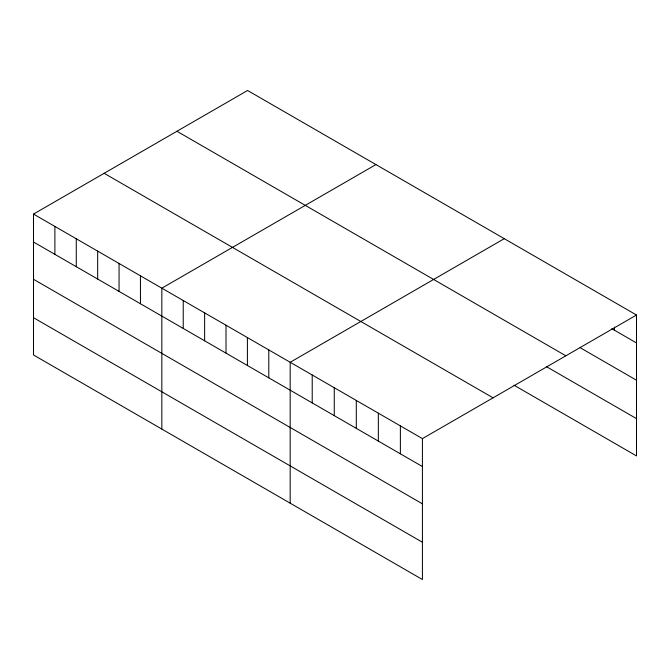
<?xml version="1.0" encoding="UTF-8"?>
<svg xmlns="http://www.w3.org/2000/svg" width="670" height="670" viewBox="0 0 670 670"><rect width="100%" height="100%" fill="white"/><g stroke="black" fill="none" stroke-linecap="round" stroke-linejoin="round"><path stroke-width="1" d="M33.5 214.082L422.418 438.616L422.418 579.517L33.5 354.983L33.5 214.082L247.582 90.484L636.5 315.017L636.5 455.918L513.965 385.175M375.929 164.577L161.839 288.175L161.839 429.076M504.267 238.671L290.185 362.277L290.185 503.178M422.418 438.616L636.5 315.017M611.819 328.685L636.5 342.94M580.078 347.646L636.5 380.225M176.939 131.27L565.849 355.803M546.586 366.724L636.5 418.633M104.151 173.296L493.061 397.829M33.5 242.004L422.418 466.538M33.5 279.281L422.418 503.823M33.5 317.697L422.418 542.239M614.465 327.111L614.465 330.218M400.375 425.894L400.375 453.816M378.341 413.172L378.341 441.094M356.298 400.451L356.298 428.365M334.263 387.721L334.263 415.643M312.22 374.999L312.22 402.921M268.796 349.924L268.796 377.847M247.406 337.579L247.406 365.493M226.016 325.226L226.016 353.149M204.626 312.873L204.626 340.796M183.228 300.529L183.228 328.451M140.449 275.831L140.449 303.745M119.059 263.478L119.059 291.4M97.669 251.133L97.669 279.047M76.279 238.78L76.279 266.702M54.89 226.427L54.89 254.349"/></g></svg>
